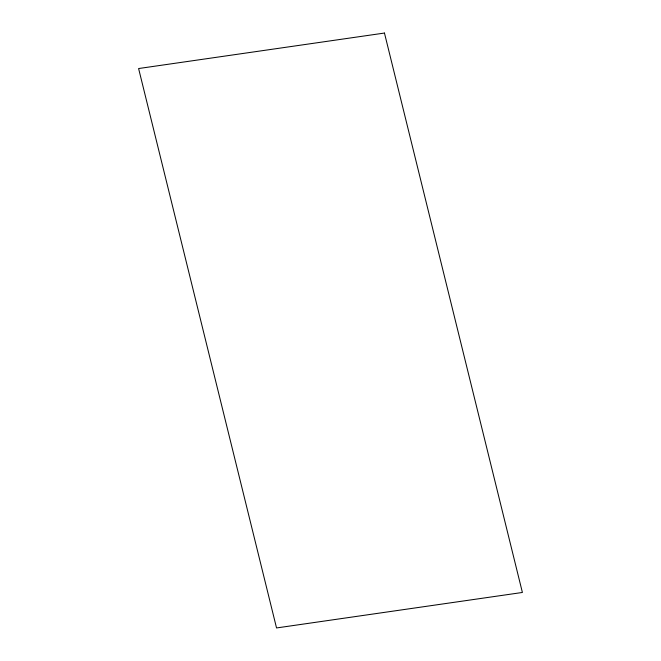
<?xml version="1.0" encoding="UTF-8"?>
<svg xmlns="http://www.w3.org/2000/svg" width="661" height="661" viewBox="0 0 661 661"><rect width="100%" height="100%" fill="white"/><g stroke="black" fill="none" stroke-linecap="round" stroke-linejoin="round"><path stroke-width="0.99" d="M384.462 33.05L138.603 68.537L276.538 627.95L522.397 592.463L384.462 33.05"/></g></svg>
